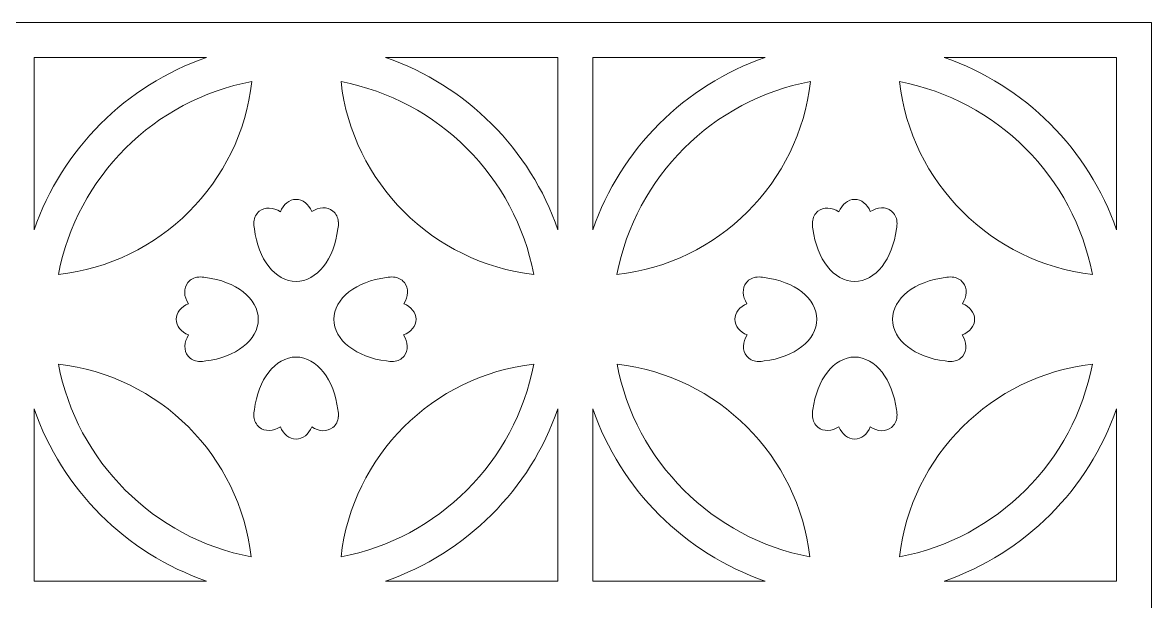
# Model space of a CAD drawing. Header units: centimetres. Extents: x -9.7 to 7.3, y -2.8 to 13.3.
# Drawn here: x -6.92 to -1.55, y 10.59 to 13.34 of the extents above; entities that cross this region are included whole.
import ezdxf

# ---------------------------------------------------------------- set-up
doc = ezdxf.new("R2010")
doc.units = ezdxf.units.CM
doc.header["$MEASUREMENT"] = 0
doc.layers.add('layer 1', color=7, linetype='Continuous')

msp = doc.modelspace()

# ---------------------------------------------------------------- linework, layer by layer
at = {"layer": 'layer 1', "color": 250, "lineweight": 9}
for points, knots in [([(-1.54577, -0.11033), (-1.54577, -0.11033), (-1.54577, -2.76741), (-1.54577, -2.76741), (-1.54577, -2.76741), (-1.54577, -2.76741), (-4.20287, -2.76741), (-4.20287, -2.76741), (-4.20287, -2.76741), (-4.20287, -2.76741), (-4.36892, -2.76741), (-4.36892, -2.76741), (-4.36892, -2.76741), (-4.36892, -2.76741), (-6.8604, -2.76741), (-6.8604, -2.76741), (-6.8604, -2.76741), (-6.8604, -2.76741), (-7.02602, -2.76741), (-7.02602, -2.76741), (-7.02602, -2.76741), (-7.02602, -2.76741), (-9.68355, -2.76741), (-9.68355, -2.76741), (-9.68355, -2.76741), (-9.68355, -2.76741), (-9.68355, -0.11033), (-9.68355, -0.11033), (-9.68355, -0.11033), (-9.68355, -0.11033), (-9.68355, 0.05574), (-9.68355, 0.05574), (-9.68355, 0.05574), (-9.68355, 0.05574), (-9.68355, 2.54675), (-9.68355, 2.54675), (-9.68355, 2.54675), (-9.68355, 2.54675), (-9.68355, 2.71282), (-9.68355, 2.71282), (-9.68355, 2.71282), (-9.68355, 2.71282), (-9.68355, 5.20383), (-9.68355, 5.20383), (-9.68355, 5.20383), (-9.68355, 5.20383), (-9.68355, 5.3699), (-9.68355, 5.3699), (-9.68355, 5.3699), (-9.68355, 5.3699), (-9.68355, 7.86092), (-9.68355, 7.86092), (-9.68355, 7.86092), (-9.68355, 7.86092), (-9.68355, 8.02698), (-9.68355, 8.02698), (-9.68355, 8.02698), (-9.68355, 8.02698), (-9.68355, 10.518), (-9.68355, 10.518), (-9.68355, 10.518), (-9.68355, 10.518), (-9.68355, 10.68406), (-9.68355, 10.68406), (-9.68355, 10.68406), (-9.68355, 10.68406), (-9.68355, 13.34115), (-9.68355, 13.34115), (-9.68355, 13.34115), (-9.68355, 13.34115), (-7.02602, 13.34115), (-7.02602, 13.34115), (-7.02602, 13.34115), (-7.02602, 13.34115), (-6.8604, 13.34115), (-6.8604, 13.34115), (-6.8604, 13.34115), (-6.8604, 13.34115), (-4.36892, 13.34115), (-4.36892, 13.34115), (-4.36892, 13.34115), (-4.36892, 13.34115), (-4.20287, 13.34115), (-4.20287, 13.34115), (-4.20287, 13.34115), (-4.20287, 13.34115), (-1.54577, 13.34115), (-1.54577, 13.34115), (-1.54577, 13.34115), (-1.54577, 13.34115), (-1.54577, 10.68406), (-1.54577, 10.68406), (-1.54577, 10.68406), (-1.54577, 10.68406), (-1.54577, 10.518), (-1.54577, 10.518), (-1.54577, 10.518), (-1.54577, 10.518), (-1.54577, 8.02698), (-1.54577, 8.02698), (-1.54577, 8.02698), (-1.54577, 8.02698), (-1.54577, 7.86092), (-1.54577, 7.86092), (-1.54577, 7.86092), (-1.54577, 7.86092), (-1.54577, 5.3699), (-1.54577, 5.3699), (-1.54577, 5.3699), (-1.54577, 5.3699), (-1.54577, 5.20383), (-1.54577, 5.20383), (-1.54577, 5.20383), (-1.54577, 5.20383), (-1.54577, 2.71282), (-1.54577, 2.71282), (-1.54577, 2.71282), (-1.54577, 2.71282), (-1.54577, 2.54675), (-1.54577, 2.54675), (-1.54577, 2.54675), (-1.54577, 2.54675), (-1.54577, 0.05574), (-1.54577, 0.05574), (-1.54577, 0.05574), (-1.54577, 0.05574), (-1.54577, -0.11033), (-1.54577, -0.11033)], [0, 0, 0, 0, 0.030303, 0.030303, 0.030303, 0.030303, 0.0606061, 0.0606061, 0.0606061, 0.0606061, 0.0909091, 0.0909091, 0.0909091, 0.0909091, 0.1212121, 0.1212121, 0.1212121, 0.1212121, 0.1515152, 0.1515152, 0.1515152, 0.1515152, 0.1818182, 0.1818182, 0.1818182, 0.1818182, 0.2121212, 0.2121212, 0.2121212, 0.2121212, 0.2424242, 0.2424242, 0.2424242, 0.2424242, 0.2727273, 0.2727273, 0.2727273, 0.2727273, 0.3030303, 0.3030303, 0.3030303, 0.3030303, 0.3333333, 0.3333333, 0.3333333, 0.3333333, 0.3636364, 0.3636364, 0.3636364, 0.3636364, 0.3939394, 0.3939394, 0.3939394, 0.3939394, 0.4242424, 0.4242424, 0.4242424, 0.4242424, 0.4545455, 0.4545455, 0.4545455, 0.4545455, 0.4848485, 0.4848485, 0.4848485, 0.4848485, 0.5151515, 0.5151515, 0.5151515, 0.5151515, 0.5454545, 0.5454545, 0.5454545, 0.5454545, 0.5757576, 0.5757576, 0.5757576, 0.5757576, 0.6060606, 0.6060606, 0.6060606, 0.6060606, 0.6363636, 0.6363636, 0.6363636, 0.6363636, 0.6666667, 0.6666667, 0.6666667, 0.6666667, 0.6969697, 0.6969697, 0.6969697, 0.6969697, 0.7272727, 0.7272727, 0.7272727, 0.7272727, 0.7575758, 0.7575758, 0.7575758, 0.7575758, 0.7878788, 0.7878788, 0.7878788, 0.7878788, 0.8181818, 0.8181818, 0.8181818, 0.8181818, 0.8484848, 0.8484848, 0.8484848, 0.8484848, 0.8787879, 0.8787879, 0.8787879, 0.8787879, 0.9090909, 0.9090909, 0.9090909, 0.9090909, 0.9393939, 0.9393939, 0.9393939, 0.9393939, 1, 1, 1, 1]), ([(-6.85995, 12.35565), (-6.72795, 12.73861), (-6.42349, 13.04308), (-6.04052, 13.17508), (-6.04052, 13.17508), (-6.04052, 13.17508), (-6.85995, 13.17508), (-6.85995, 13.17508), (-6.85995, 13.17508), (-6.85995, 13.17508), (-6.85995, 12.35565), (-6.85995, 12.35565)], [0, 0, 0, 0, 0.25, 0.25, 0.25, 0.25, 0.5, 0.5, 0.5, 0.5, 1, 1, 1, 1]), ([(-5.18845, 13.17508), (-4.80539, 13.04306), (-4.50089, 12.73847), (-4.36893, 12.35539), (-4.36893, 12.35539), (-4.36893, 12.35539), (-4.36893, 13.17508), (-4.36893, 13.17508), (-4.36893, 13.17508), (-4.36893, 13.17508), (-5.18845, 13.17508), (-5.18845, 13.17508)], [0, 0, 0, 0, 0.25, 0.25, 0.25, 0.25, 0.5, 0.5, 0.5, 0.5, 1, 1, 1, 1]), ([(-4.20285, 12.35565), (-4.07086, 12.73861), (-3.76639, 13.04308), (-3.38342, 13.17508), (-3.38342, 13.17508), (-3.38342, 13.17508), (-4.20285, 13.17508), (-4.20285, 13.17508), (-4.20285, 13.17508), (-4.20285, 13.17508), (-4.20285, 12.35565), (-4.20285, 12.35565)], [0, 0, 0, 0, 0.25, 0.25, 0.25, 0.25, 0.5, 0.5, 0.5, 0.5, 1, 1, 1, 1]), ([(-2.53135, 13.17508), (-2.1483, 13.04306), (-1.84379, 12.73847), (-1.71184, 12.35539), (-1.71184, 12.35539), (-1.71184, 12.35539), (-1.71184, 13.17508), (-1.71184, 13.17508), (-1.71184, 13.17508), (-1.71184, 13.17508), (-2.53135, 13.17508), (-2.53135, 13.17508)], [0, 0, 0, 0, 0.25, 0.25, 0.25, 0.25, 0.5, 0.5, 0.5, 0.5, 1, 1, 1, 1]), ([(-6.74502, 12.14293), (-6.65715, 12.60663), (-6.28874, 12.97421), (-5.8246, 13.0608), (-5.8246, 13.0608), (-5.87791, 12.57962), (-6.26347, 12.19491), (-6.74502, 12.14293)], [0, 0, 0, 0, 0.3333333, 0.3333333, 0.3333333, 0.3333333, 1, 1, 1, 1]), ([(-5.4007, 13.06011), (-4.9384, 12.97235), (-4.57169, 12.60568), (-4.48393, 12.14335), (-4.48393, 12.14335), (-4.96358, 12.19682), (-5.34723, 12.58046), (-5.4007, 13.06011)], [0, 0, 0, 0, 0.3333333, 0.3333333, 0.3333333, 0.3333333, 1, 1, 1, 1]), ([(-4.08792, 12.14293), (-4.00005, 12.60663), (-3.63165, 12.97421), (-3.1675, 13.0608), (-3.1675, 13.0608), (-3.22081, 12.57962), (-3.60638, 12.19491), (-4.08792, 12.14293)], [0, 0, 0, 0, 0.3333333, 0.3333333, 0.3333333, 0.3333333, 1, 1, 1, 1]), ([(-2.74361, 13.06011), (-2.28131, 12.97235), (-1.9146, 12.60568), (-1.82684, 12.14335), (-1.82684, 12.14335), (-2.30648, 12.19682), (-2.69014, 12.58046), (-2.74361, 13.06011)], [0, 0, 0, 0, 0.3333333, 0.3333333, 0.3333333, 0.3333333, 1, 1, 1, 1]), ([(-5.81281, 12.3594), (-5.81524, 12.36986), (-5.81608, 12.38024), (-5.81538, 12.39017), (-5.81538, 12.39017), (-5.81538, 12.39017), (-5.81554, 12.39356), (-5.81554, 12.39356), (-5.81554, 12.39356), (-5.81554, 12.39356), (-5.81508, 12.39356), (-5.81508, 12.39356), (-5.81508, 12.39356), (-5.81293, 12.41336), (-5.80433, 12.43109), (-5.78933, 12.44322), (-5.78933, 12.44322), (-5.76257, 12.46484), (-5.72284, 12.46267), (-5.68905, 12.4411), (-5.68905, 12.4411), (-5.67537, 12.47598), (-5.64708, 12.49997), (-5.61445, 12.49997), (-5.61445, 12.49997), (-5.58207, 12.49997), (-5.55403, 12.47636), (-5.54024, 12.44192), (-5.54024, 12.44192), (-5.50631, 12.4639), (-5.46626, 12.46626), (-5.43931, 12.44444), (-5.43931, 12.44444), (-5.42398, 12.43208), (-5.41541, 12.41388), (-5.41348, 12.39356), (-5.41348, 12.39356), (-5.41348, 12.39356), (-5.41336, 12.39356), (-5.41336, 12.39356), (-5.41336, 12.39356), (-5.41336, 12.39356), (-5.4134, 12.39277), (-5.4134, 12.39277), (-5.4134, 12.39277), (-5.41248, 12.38207), (-5.41338, 12.37083), (-5.41614, 12.35949), (-5.41614, 12.35949), (-5.43298, 12.21732), (-5.51536, 12.10936), (-5.61445, 12.10936), (-5.61445, 12.10936), (-5.71352, 12.10936), (-5.79592, 12.21729), (-5.81281, 12.3594)], [0, 0, 0, 0, 0.0666667, 0.0666667, 0.0666667, 0.0666667, 0.1333333, 0.1333333, 0.1333333, 0.1333333, 0.2, 0.2, 0.2, 0.2, 0.2666667, 0.2666667, 0.2666667, 0.2666667, 0.3333333, 0.3333333, 0.3333333, 0.3333333, 0.4, 0.4, 0.4, 0.4, 0.4666667, 0.4666667, 0.4666667, 0.4666667, 0.5333333, 0.5333333, 0.5333333, 0.5333333, 0.6, 0.6, 0.6, 0.6, 0.6666667, 0.6666667, 0.6666667, 0.6666667, 0.7333333, 0.7333333, 0.7333333, 0.7333333, 0.8, 0.8, 0.8, 0.8, 0.8666667, 0.8666667, 0.8666667, 0.8666667, 1, 1, 1, 1]), ([(-3.15572, 12.3594), (-3.15814, 12.36986), (-3.15899, 12.38024), (-3.15828, 12.39017), (-3.15828, 12.39017), (-3.15828, 12.39017), (-3.15844, 12.39356), (-3.15844, 12.39356), (-3.15844, 12.39356), (-3.15844, 12.39356), (-3.15798, 12.39356), (-3.15798, 12.39356), (-3.15798, 12.39356), (-3.15584, 12.41336), (-3.14724, 12.43109), (-3.13224, 12.44322), (-3.13224, 12.44322), (-3.10547, 12.46484), (-3.06574, 12.46267), (-3.03196, 12.4411), (-3.03196, 12.4411), (-3.01827, 12.47598), (-2.98999, 12.49997), (-2.95735, 12.49997), (-2.95735, 12.49997), (-2.92497, 12.49997), (-2.89694, 12.47636), (-2.88314, 12.44192), (-2.88314, 12.44192), (-2.84922, 12.4639), (-2.80916, 12.46626), (-2.78221, 12.44444), (-2.78221, 12.44444), (-2.76688, 12.43208), (-2.75831, 12.41388), (-2.75638, 12.39356), (-2.75638, 12.39356), (-2.75638, 12.39356), (-2.75626, 12.39356), (-2.75626, 12.39356), (-2.75626, 12.39356), (-2.75626, 12.39356), (-2.7563, 12.39277), (-2.7563, 12.39277), (-2.7563, 12.39277), (-2.75538, 12.38207), (-2.75629, 12.37083), (-2.75904, 12.35949), (-2.75904, 12.35949), (-2.77589, 12.21732), (-2.85827, 12.10936), (-2.95735, 12.10936), (-2.95735, 12.10936), (-3.05643, 12.10936), (-3.13883, 12.21729), (-3.15572, 12.3594)], [0, 0, 0, 0, 0.0666667, 0.0666667, 0.0666667, 0.0666667, 0.1333333, 0.1333333, 0.1333333, 0.1333333, 0.2, 0.2, 0.2, 0.2, 0.2666667, 0.2666667, 0.2666667, 0.2666667, 0.3333333, 0.3333333, 0.3333333, 0.3333333, 0.4, 0.4, 0.4, 0.4, 0.4666667, 0.4666667, 0.4666667, 0.4666667, 0.5333333, 0.5333333, 0.5333333, 0.5333333, 0.6, 0.6, 0.6, 0.6, 0.6666667, 0.6666667, 0.6666667, 0.6666667, 0.7333333, 0.7333333, 0.7333333, 0.7333333, 0.8, 0.8, 0.8, 0.8, 0.8666667, 0.8666667, 0.8666667, 0.8666667, 1, 1, 1, 1]), ([(-6.04418, 11.73109), (-6.05464, 11.72866), (-6.06501, 11.72782), (-6.07494, 11.72853), (-6.07494, 11.72853), (-6.07494, 11.72853), (-6.07833, 11.72837), (-6.07833, 11.72837), (-6.07833, 11.72837), (-6.07833, 11.72837), (-6.07833, 11.72883), (-6.07833, 11.72883), (-6.07833, 11.72883), (-6.09814, 11.73097), (-6.11587, 11.73957), (-6.12799, 11.75457), (-6.12799, 11.75457), (-6.14961, 11.78133), (-6.14744, 11.82106), (-6.12588, 11.85485), (-6.12588, 11.85485), (-6.16075, 11.86854), (-6.18474, 11.89682), (-6.18474, 11.92946), (-6.18474, 11.92946), (-6.18474, 11.96183), (-6.16113, 11.98987), (-6.12669, 12.00367), (-6.12669, 12.00367), (-6.14868, 12.03759), (-6.15104, 12.07765), (-6.12921, 12.1046), (-6.12921, 12.1046), (-6.11686, 12.11993), (-6.09865, 12.1285), (-6.07833, 12.13043), (-6.07833, 12.13043), (-6.07833, 12.13043), (-6.07833, 12.13055), (-6.07833, 12.13055), (-6.07833, 12.13055), (-6.07833, 12.13055), (-6.07755, 12.13051), (-6.07755, 12.13051), (-6.07755, 12.13051), (-6.06684, 12.13143), (-6.0556, 12.13052), (-6.04426, 12.12777), (-6.04426, 12.12777), (-5.90209, 12.11092), (-5.79413, 12.02854), (-5.79413, 11.92946), (-5.79413, 11.92946), (-5.79413, 11.83038), (-5.90207, 11.74798), (-6.04418, 11.73109)], [0, 0, 0, 0, 0.0666667, 0.0666667, 0.0666667, 0.0666667, 0.1333333, 0.1333333, 0.1333333, 0.1333333, 0.2, 0.2, 0.2, 0.2, 0.2666667, 0.2666667, 0.2666667, 0.2666667, 0.3333333, 0.3333333, 0.3333333, 0.3333333, 0.4, 0.4, 0.4, 0.4, 0.4666667, 0.4666667, 0.4666667, 0.4666667, 0.5333333, 0.5333333, 0.5333333, 0.5333333, 0.6, 0.6, 0.6, 0.6, 0.6666667, 0.6666667, 0.6666667, 0.6666667, 0.7333333, 0.7333333, 0.7333333, 0.7333333, 0.8, 0.8, 0.8, 0.8, 0.8666667, 0.8666667, 0.8666667, 0.8666667, 1, 1, 1, 1]), ([(-5.1845, 11.73109), (-5.17404, 11.72866), (-5.16367, 11.72782), (-5.15374, 11.72853), (-5.15374, 11.72853), (-5.15374, 11.72853), (-5.15035, 11.72837), (-5.15035, 11.72837), (-5.15035, 11.72837), (-5.15035, 11.72837), (-5.15035, 11.72883), (-5.15035, 11.72883), (-5.15035, 11.72883), (-5.13054, 11.73097), (-5.11281, 11.73957), (-5.10069, 11.75457), (-5.10069, 11.75457), (-5.07907, 11.78133), (-5.08124, 11.82106), (-5.1028, 11.85485), (-5.1028, 11.85485), (-5.06793, 11.86854), (-5.04393, 11.89682), (-5.04393, 11.92946), (-5.04393, 11.92946), (-5.04393, 11.96183), (-5.06755, 11.98987), (-5.10199, 12.00367), (-5.10199, 12.00367), (-5.08, 12.03759), (-5.07764, 12.07765), (-5.09947, 12.1046), (-5.09947, 12.1046), (-5.11182, 12.11993), (-5.13003, 12.1285), (-5.15035, 12.13043), (-5.15035, 12.13043), (-5.15035, 12.13043), (-5.15035, 12.13055), (-5.15035, 12.13055), (-5.15035, 12.13055), (-5.15035, 12.13055), (-5.15113, 12.13051), (-5.15113, 12.13051), (-5.15113, 12.13051), (-5.16183, 12.13143), (-5.17308, 12.13052), (-5.18442, 12.12777), (-5.18442, 12.12777), (-5.32659, 12.11092), (-5.43454, 12.02854), (-5.43454, 11.92946), (-5.43454, 11.92946), (-5.43454, 11.83038), (-5.32661, 11.74798), (-5.1845, 11.73109)], [0, 0, 0, 0, 0.0666667, 0.0666667, 0.0666667, 0.0666667, 0.1333333, 0.1333333, 0.1333333, 0.1333333, 0.2, 0.2, 0.2, 0.2, 0.2666667, 0.2666667, 0.2666667, 0.2666667, 0.3333333, 0.3333333, 0.3333333, 0.3333333, 0.4, 0.4, 0.4, 0.4, 0.4666667, 0.4666667, 0.4666667, 0.4666667, 0.5333333, 0.5333333, 0.5333333, 0.5333333, 0.6, 0.6, 0.6, 0.6, 0.6666667, 0.6666667, 0.6666667, 0.6666667, 0.7333333, 0.7333333, 0.7333333, 0.7333333, 0.8, 0.8, 0.8, 0.8, 0.8666667, 0.8666667, 0.8666667, 0.8666667, 1, 1, 1, 1]), ([(-3.38708, 11.73109), (-3.39754, 11.72866), (-3.40792, 11.72782), (-3.41785, 11.72853), (-3.41785, 11.72853), (-3.41785, 11.72853), (-3.42124, 11.72837), (-3.42124, 11.72837), (-3.42124, 11.72837), (-3.42124, 11.72837), (-3.42124, 11.72883), (-3.42124, 11.72883), (-3.42124, 11.72883), (-3.44104, 11.73097), (-3.45877, 11.73957), (-3.4709, 11.75457), (-3.4709, 11.75457), (-3.49252, 11.78133), (-3.49035, 11.82106), (-3.46878, 11.85485), (-3.46878, 11.85485), (-3.50365, 11.86854), (-3.52765, 11.89682), (-3.52765, 11.92946), (-3.52765, 11.92946), (-3.52765, 11.96183), (-3.50403, 11.98987), (-3.46959, 12.00367), (-3.46959, 12.00367), (-3.49158, 12.03759), (-3.49394, 12.07765), (-3.47212, 12.1046), (-3.47212, 12.1046), (-3.45976, 12.11993), (-3.44156, 12.1285), (-3.42124, 12.13043), (-3.42124, 12.13043), (-3.42124, 12.13043), (-3.42124, 12.13055), (-3.42124, 12.13055), (-3.42124, 12.13055), (-3.42124, 12.13055), (-3.42045, 12.13051), (-3.42045, 12.13051), (-3.42045, 12.13051), (-3.40975, 12.13143), (-3.3985, 12.13052), (-3.38716, 12.12777), (-3.38716, 12.12777), (-3.245, 12.11092), (-3.13704, 12.02854), (-3.13704, 11.92946), (-3.13704, 11.92946), (-3.13704, 11.83038), (-3.24497, 11.74798), (-3.38708, 11.73109)], [0, 0, 0, 0, 0.0666667, 0.0666667, 0.0666667, 0.0666667, 0.1333333, 0.1333333, 0.1333333, 0.1333333, 0.2, 0.2, 0.2, 0.2, 0.2666667, 0.2666667, 0.2666667, 0.2666667, 0.3333333, 0.3333333, 0.3333333, 0.3333333, 0.4, 0.4, 0.4, 0.4, 0.4666667, 0.4666667, 0.4666667, 0.4666667, 0.5333333, 0.5333333, 0.5333333, 0.5333333, 0.6, 0.6, 0.6, 0.6, 0.6666667, 0.6666667, 0.6666667, 0.6666667, 0.7333333, 0.7333333, 0.7333333, 0.7333333, 0.8, 0.8, 0.8, 0.8, 0.8666667, 0.8666667, 0.8666667, 0.8666667, 1, 1, 1, 1]), ([(-2.52741, 11.73109), (-2.51695, 11.72866), (-2.50657, 11.72782), (-2.49664, 11.72853), (-2.49664, 11.72853), (-2.49664, 11.72853), (-2.49325, 11.72837), (-2.49325, 11.72837), (-2.49325, 11.72837), (-2.49325, 11.72837), (-2.49325, 11.72883), (-2.49325, 11.72883), (-2.49325, 11.72883), (-2.47345, 11.73097), (-2.45572, 11.73957), (-2.44359, 11.75457), (-2.44359, 11.75457), (-2.42197, 11.78133), (-2.42414, 11.82106), (-2.44571, 11.85485), (-2.44571, 11.85485), (-2.41083, 11.86854), (-2.38684, 11.89682), (-2.38684, 11.92946), (-2.38684, 11.92946), (-2.38684, 11.96183), (-2.41045, 11.98987), (-2.44489, 12.00367), (-2.44489, 12.00367), (-2.42291, 12.03759), (-2.42055, 12.07765), (-2.44237, 12.1046), (-2.44237, 12.1046), (-2.45473, 12.11993), (-2.47293, 12.1285), (-2.49325, 12.13043), (-2.49325, 12.13043), (-2.49325, 12.13043), (-2.49325, 12.13055), (-2.49325, 12.13055), (-2.49325, 12.13055), (-2.49325, 12.13055), (-2.49404, 12.13051), (-2.49404, 12.13051), (-2.49404, 12.13051), (-2.50474, 12.13143), (-2.51598, 12.13052), (-2.52732, 12.12777), (-2.52732, 12.12777), (-2.66949, 12.11092), (-2.77745, 12.02854), (-2.77745, 11.92946), (-2.77745, 11.92946), (-2.77745, 11.83038), (-2.66952, 11.74798), (-2.52741, 11.73109)], [0, 0, 0, 0, 0.0666667, 0.0666667, 0.0666667, 0.0666667, 0.1333333, 0.1333333, 0.1333333, 0.1333333, 0.2, 0.2, 0.2, 0.2, 0.2666667, 0.2666667, 0.2666667, 0.2666667, 0.3333333, 0.3333333, 0.3333333, 0.3333333, 0.4, 0.4, 0.4, 0.4, 0.4666667, 0.4666667, 0.4666667, 0.4666667, 0.5333333, 0.5333333, 0.5333333, 0.5333333, 0.6, 0.6, 0.6, 0.6, 0.6666667, 0.6666667, 0.6666667, 0.6666667, 0.7333333, 0.7333333, 0.7333333, 0.7333333, 0.8, 0.8, 0.8, 0.8, 0.8666667, 0.8666667, 0.8666667, 0.8666667, 1, 1, 1, 1]), ([(-5.82818, 10.79908), (-6.29048, 10.88686), (-6.65718, 11.25351), (-6.74494, 11.71583), (-6.74494, 11.71583), (-6.26528, 11.66236), (-5.88164, 11.27872), (-5.82818, 10.79908)], [0, 0, 0, 0, 0.3333333, 0.3333333, 0.3333333, 0.3333333, 1, 1, 1, 1]), ([(-5.81281, 11.49973), (-5.81524, 11.48927), (-5.81608, 11.47889), (-5.81538, 11.46896), (-5.81538, 11.46896), (-5.81538, 11.46896), (-5.81554, 11.46557), (-5.81554, 11.46557), (-5.81554, 11.46557), (-5.81554, 11.46557), (-5.81508, 11.46557), (-5.81508, 11.46557), (-5.81508, 11.46557), (-5.81293, 11.44577), (-5.80433, 11.42804), (-5.78933, 11.41591), (-5.78933, 11.41591), (-5.76257, 11.39429), (-5.72284, 11.39646), (-5.68905, 11.41803), (-5.68905, 11.41803), (-5.67537, 11.38315), (-5.64708, 11.35916), (-5.61445, 11.35916), (-5.61445, 11.35916), (-5.58207, 11.35916), (-5.55403, 11.38277), (-5.54024, 11.41721), (-5.54024, 11.41721), (-5.50631, 11.39523), (-5.46626, 11.39287), (-5.43931, 11.41469), (-5.43931, 11.41469), (-5.42398, 11.42705), (-5.41541, 11.44525), (-5.41348, 11.46557), (-5.41348, 11.46557), (-5.41348, 11.46557), (-5.41336, 11.46557), (-5.41336, 11.46557), (-5.41336, 11.46557), (-5.41336, 11.46557), (-5.4134, 11.46636), (-5.4134, 11.46636), (-5.4134, 11.46636), (-5.41248, 11.47706), (-5.41338, 11.48831), (-5.41614, 11.49964), (-5.41614, 11.49964), (-5.43298, 11.64181), (-5.51536, 11.74977), (-5.61445, 11.74977), (-5.61445, 11.74977), (-5.71352, 11.74977), (-5.79592, 11.64184), (-5.81281, 11.49973)], [0, 0, 0, 0, 0.0666667, 0.0666667, 0.0666667, 0.0666667, 0.1333333, 0.1333333, 0.1333333, 0.1333333, 0.2, 0.2, 0.2, 0.2, 0.2666667, 0.2666667, 0.2666667, 0.2666667, 0.3333333, 0.3333333, 0.3333333, 0.3333333, 0.4, 0.4, 0.4, 0.4, 0.4666667, 0.4666667, 0.4666667, 0.4666667, 0.5333333, 0.5333333, 0.5333333, 0.5333333, 0.6, 0.6, 0.6, 0.6, 0.6666667, 0.6666667, 0.6666667, 0.6666667, 0.7333333, 0.7333333, 0.7333333, 0.7333333, 0.8, 0.8, 0.8, 0.8, 0.8666667, 0.8666667, 0.8666667, 0.8666667, 1, 1, 1, 1]), ([(-4.48393, 11.71583), (-4.57171, 11.25352), (-4.93836, 10.88682), (-5.4007, 10.79906), (-5.4007, 10.79906), (-5.34723, 11.27871), (-4.96358, 11.66238), (-4.48393, 11.71583)], [0, 0, 0, 0, 0.3333333, 0.3333333, 0.3333333, 0.3333333, 1, 1, 1, 1]), ([(-3.17109, 10.79908), (-3.63338, 10.88686), (-4.00008, 11.25351), (-4.08784, 11.71583), (-4.08784, 11.71583), (-3.60818, 11.66236), (-3.22454, 11.27872), (-3.17109, 10.79908)], [0, 0, 0, 0, 0.3333333, 0.3333333, 0.3333333, 0.3333333, 1, 1, 1, 1]), ([(-3.15572, 11.49973), (-3.15814, 11.48927), (-3.15899, 11.47889), (-3.15828, 11.46896), (-3.15828, 11.46896), (-3.15828, 11.46896), (-3.15844, 11.46557), (-3.15844, 11.46557), (-3.15844, 11.46557), (-3.15844, 11.46557), (-3.15798, 11.46557), (-3.15798, 11.46557), (-3.15798, 11.46557), (-3.15584, 11.44577), (-3.14724, 11.42804), (-3.13224, 11.41591), (-3.13224, 11.41591), (-3.10547, 11.39429), (-3.06574, 11.39646), (-3.03196, 11.41803), (-3.03196, 11.41803), (-3.01827, 11.38315), (-2.98999, 11.35916), (-2.95735, 11.35916), (-2.95735, 11.35916), (-2.92497, 11.35916), (-2.89694, 11.38277), (-2.88314, 11.41721), (-2.88314, 11.41721), (-2.84922, 11.39523), (-2.80916, 11.39287), (-2.78221, 11.41469), (-2.78221, 11.41469), (-2.76688, 11.42705), (-2.75831, 11.44525), (-2.75638, 11.46557), (-2.75638, 11.46557), (-2.75638, 11.46557), (-2.75626, 11.46557), (-2.75626, 11.46557), (-2.75626, 11.46557), (-2.75626, 11.46557), (-2.7563, 11.46636), (-2.7563, 11.46636), (-2.7563, 11.46636), (-2.75538, 11.47706), (-2.75629, 11.48831), (-2.75904, 11.49964), (-2.75904, 11.49964), (-2.77589, 11.64181), (-2.85827, 11.74977), (-2.95735, 11.74977), (-2.95735, 11.74977), (-3.05643, 11.74977), (-3.13883, 11.64184), (-3.15572, 11.49973)], [0, 0, 0, 0, 0.0666667, 0.0666667, 0.0666667, 0.0666667, 0.1333333, 0.1333333, 0.1333333, 0.1333333, 0.2, 0.2, 0.2, 0.2, 0.2666667, 0.2666667, 0.2666667, 0.2666667, 0.3333333, 0.3333333, 0.3333333, 0.3333333, 0.4, 0.4, 0.4, 0.4, 0.4666667, 0.4666667, 0.4666667, 0.4666667, 0.5333333, 0.5333333, 0.5333333, 0.5333333, 0.6, 0.6, 0.6, 0.6, 0.6666667, 0.6666667, 0.6666667, 0.6666667, 0.7333333, 0.7333333, 0.7333333, 0.7333333, 0.8, 0.8, 0.8, 0.8, 0.8666667, 0.8666667, 0.8666667, 0.8666667, 1, 1, 1, 1]), ([(-1.82684, 11.71583), (-1.91461, 11.25352), (-2.28127, 10.88682), (-2.74361, 10.79906), (-2.74361, 10.79906), (-2.69014, 11.27871), (-2.30648, 11.66238), (-1.82684, 11.71583)], [0, 0, 0, 0, 0.3333333, 0.3333333, 0.3333333, 0.3333333, 1, 1, 1, 1]), ([(-6.04026, 10.68406), (-6.42335, 10.816), (-6.72793, 11.12055), (-6.85995, 11.50358), (-6.85995, 11.50358), (-6.85995, 11.50358), (-6.85995, 10.68406), (-6.85995, 10.68406), (-6.85995, 10.68406), (-6.85995, 10.68406), (-6.04026, 10.68406), (-6.04026, 10.68406)], [0, 0, 0, 0, 0.25, 0.25, 0.25, 0.25, 0.5, 0.5, 0.5, 0.5, 1, 1, 1, 1]), ([(-4.36893, 11.50384), (-4.5009, 11.12066), (-4.80555, 10.81605), (-5.18871, 10.68406), (-5.18871, 10.68406), (-5.18871, 10.68406), (-4.36893, 10.68406), (-4.36893, 10.68406), (-4.36893, 10.68406), (-4.36893, 10.68406), (-4.36893, 11.50384), (-4.36893, 11.50384)], [0, 0, 0, 0, 0.25, 0.25, 0.25, 0.25, 0.5, 0.5, 0.5, 0.5, 1, 1, 1, 1]), ([(-3.38316, 10.68406), (-3.76626, 10.816), (-4.07083, 11.12055), (-4.20285, 11.50358), (-4.20285, 11.50358), (-4.20285, 11.50358), (-4.20285, 10.68406), (-4.20285, 10.68406), (-4.20285, 10.68406), (-4.20285, 10.68406), (-3.38316, 10.68406), (-3.38316, 10.68406)], [0, 0, 0, 0, 0.25, 0.25, 0.25, 0.25, 0.5, 0.5, 0.5, 0.5, 1, 1, 1, 1]), ([(-1.71184, 11.50384), (-1.84381, 11.12066), (-2.14846, 10.81605), (-2.53161, 10.68406), (-2.53161, 10.68406), (-2.53161, 10.68406), (-1.71184, 10.68406), (-1.71184, 10.68406), (-1.71184, 10.68406), (-1.71184, 10.68406), (-1.71184, 11.50384), (-1.71184, 11.50384)], [0, 0, 0, 0, 0.25, 0.25, 0.25, 0.25, 0.5, 0.5, 0.5, 0.5, 1, 1, 1, 1])]:
    msp.add_open_spline(points, degree=3, knots=knots, dxfattribs=at)

doc.saveas('drawing.dxf')
